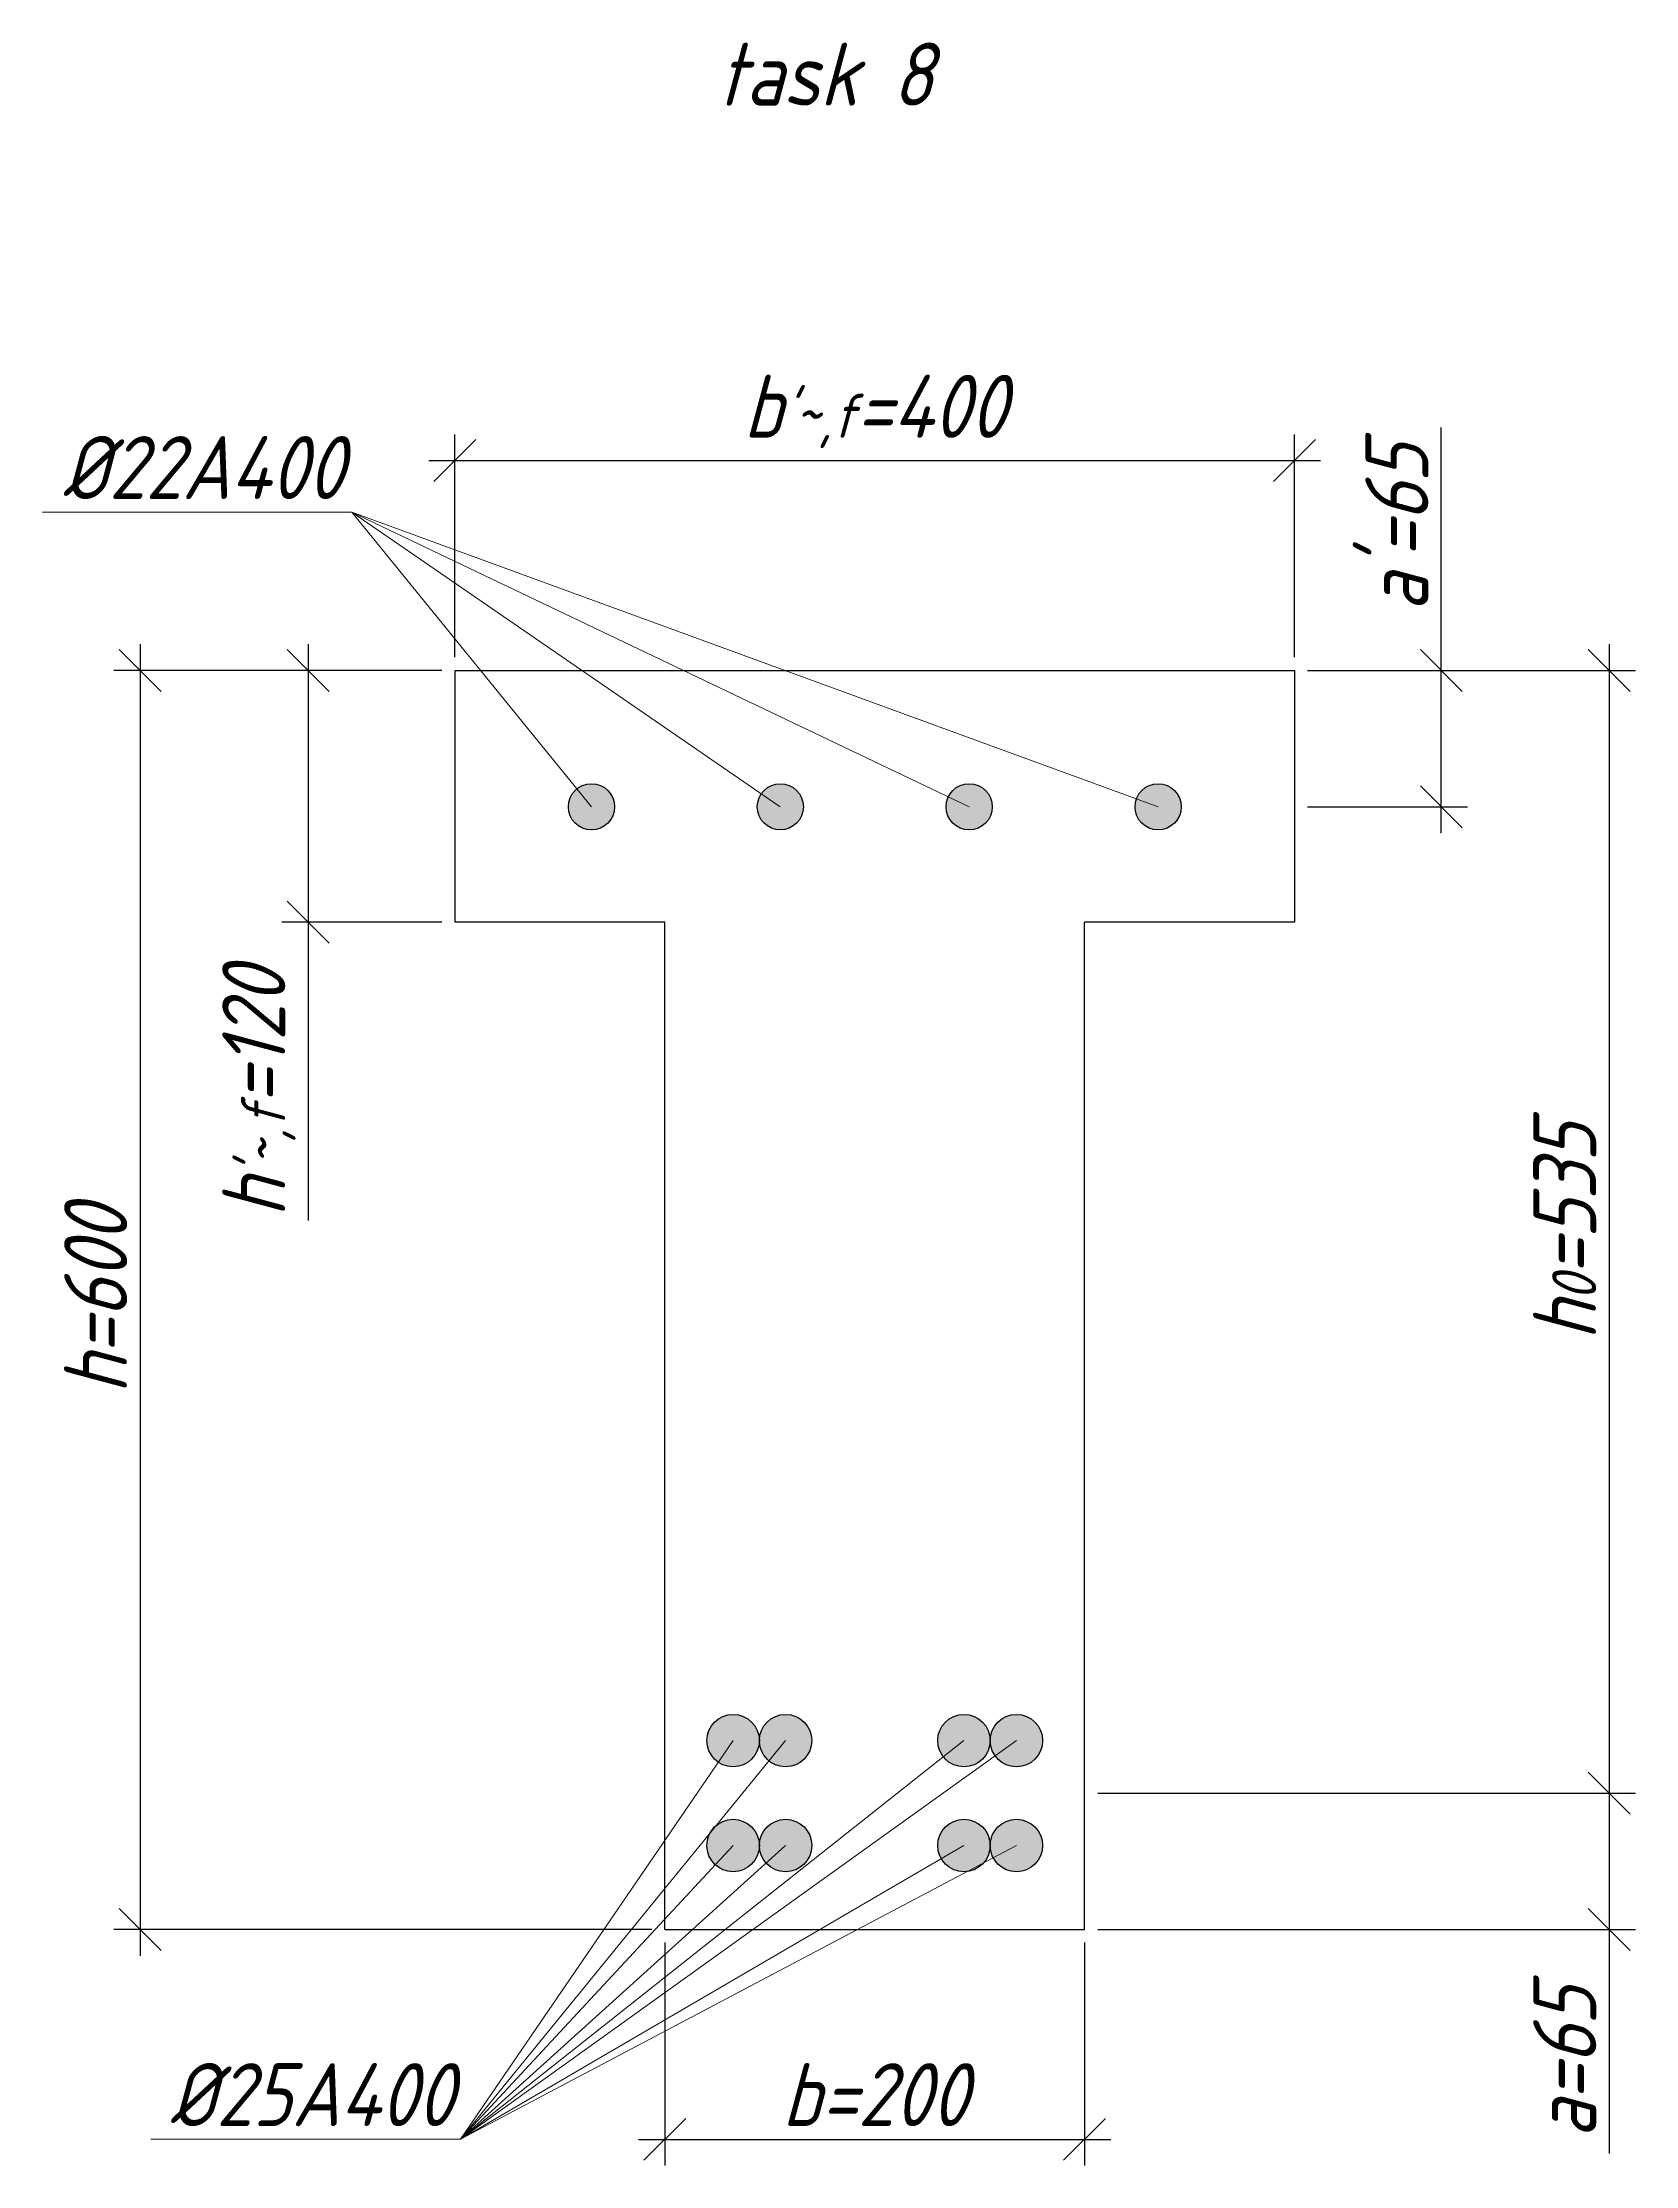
# Model space of a CAD drawing. Header units: millimetres. Extents: x -180 to 58926, y -10791 to 13515.
# Drawn here: x 6441 to 7200, y -3435 to -2423 of the extents above; entities that cross this region are included whole.
import ezdxf

# ---------------------------------------------------------------- set-up
doc = ezdxf.new("R2010")
doc.units = ezdxf.units.MM
for name, color, linetype, lineweight in [('basic', 95, 'Continuous', 30), ('size', 45, 'Continuous', 20), ('text', 13, 'Continuous', 20), ('thin', 153, 'Continuous', 18)]:
    doc.layers.add(name, color=color, linetype=linetype, lineweight=lineweight)
doc.styles.add('Structures', font='isocpeur.ttf', dxfattribs={"width": 0.85, "oblique": 15})
doc.dimstyles.new('Structures', dxfattribs={"dimtxt": 3, "dimasz": 2, "dimexe": 1.25, "dimexo": 0.625, "dimtad": 1, "dimtxsty": 'Structures', "dimblk": 'OBLIQUE', "dimcen": 2.5, "dimdle": 1.25, "dimadec": 0, "dimazin": 0, "dimtfac": 1, "dimtmove": 0, "dimatfit": 3, "dimfxl": 1, "dimarcsym": 0})

# ---------------------------------------------------------------- blocks, each defined once
blk = doc.blocks.new('_Oblique')
at = {"color": 0, "linetype": 'ByBlock', "lineweight": -2}
blk.add_line((-0.5, -0.5), (0.5, 0.5), dxfattribs=at)
blk = doc.blocks.new('*D170')
at = {"layer": 'Defpoints', "color": 0, "transparency": 16777216}
for p in [(6737.4, -3322.2), (6937.4, -3322.2), (6937.4, -3422.2)]:
    blk.add_point(p, dxfattribs=at)
at = {"layer": 'size', "color": 0, "lineweight": -2, "transparency": 16777216}
for p, q in [((6737.4, -3328.4), (6737.4, -3434.7)), ((6937.4, -3328.4), (6937.4, -3434.7)), ((6724.9, -3422.2), (6949.9, -3422.2))]:
    blk.add_line(p, q, dxfattribs=at)
at = {"layer": 'size', "color": 0, "lineweight": -2, "transparency": 16777216, "xscale": 20, "yscale": 20, "zscale": 20, "rotation": 180}
blk.add_blockref('_Oblique', (6737.4, -3422.2), dxfattribs=at)
at = {"layer": 'size', "color": 0, "lineweight": -2, "transparency": 16777216, "xscale": 20, "yscale": 20, "zscale": 20}
blk.add_blockref('_Oblique', (6937.4, -3422.2), dxfattribs=at)
at = {"layer": 'size', "color": 0, "transparency": 16777216, "insert": (6837.4, -3400.9), "char_height": 30, "attachment_point": 5, "style": 'Structures'}
blk.add_mtext('b=200', dxfattribs=at)
blk = doc.blocks.new('*D171')
at = {"layer": 'Defpoints', "color": 0, "transparency": 16777216}
for p in [(7037.4, -2622.2), (6637.4, -2722.2), (7037.4, -2722.2)]:
    blk.add_point(p, dxfattribs=at)
at = {"layer": 'size', "color": 0, "lineweight": -2, "transparency": 16777216}
for p, q in [((6637.4, -2715.9), (6637.4, -2609.7)), ((7037.4, -2715.9), (7037.4, -2609.7)), ((6624.9, -2622.2), (7049.9, -2622.2))]:
    blk.add_line(p, q, dxfattribs=at)
at = {"layer": 'size', "color": 0, "lineweight": -2, "transparency": 16777216, "xscale": 20, "yscale": 20, "zscale": 20, "rotation": 180}
blk.add_blockref('_Oblique', (6637.4, -2622.2), dxfattribs=at)
at = {"layer": 'size', "color": 0, "lineweight": -2, "transparency": 16777216, "xscale": 20, "yscale": 20, "zscale": 20}
blk.add_blockref('_Oblique', (7037.4, -2622.2), dxfattribs=at)
at = {"layer": 'size', "color": 0, "transparency": 16777216, "insert": (6837.4, -2598.8), "char_height": 30, "attachment_point": 5, "style": 'Structures'}
blk.add_mtext("b{\\H0.7x;\\S'~,f;}=400", dxfattribs=at)
blk = doc.blocks.new('*D172')
at = {"layer": 'Defpoints', "color": 0, "transparency": 16777216}
for p in [(7037.4, -2722.2), (7107.4, -2722.2), (7037.4, -2787.2)]:
    blk.add_point(p, dxfattribs=at)
at = {"layer": 'size', "color": 0, "lineweight": -2, "transparency": 16777216}
for p, q in [((7107.4, -2722.2), (7107.4, -2606.4)), ((7043.7, -2722.2), (7119.9, -2722.2)), ((7107.4, -2799.7), (7107.4, -2722.2)), ((7043.7, -2787.2), (7119.9, -2787.2))]:
    blk.add_line(p, q, dxfattribs=at)
at = {"layer": 'size', "color": 0, "lineweight": -2, "transparency": 16777216, "xscale": 20, "yscale": 20, "zscale": 20}
for p, rotation in [((7107.4, -2722.2), 90), ((7107.4, -2787.2), 270)]:
    blk.add_blockref('_Oblique', p, dxfattribs=dict(at, rotation=rotation))
at = {"layer": 'size', "color": 0, "transparency": 16777216, "insert": (7086.2, -2654.3), "char_height": 30, "attachment_point": 5, "rotation": 90, "style": 'Structures'}
blk.add_mtext("a'=65", dxfattribs=at)
blk = doc.blocks.new('*D173')
at = {"layer": 'Defpoints', "color": 0, "transparency": 16777216}
for p in [(7037.4, -2722.2), (6937.4, -3257.2), (7187.4, -3257.2)]:
    blk.add_point(p, dxfattribs=at)
at = {"layer": 'size', "color": 0, "lineweight": -2, "transparency": 16777216}
for p, q in [((7187.4, -2709.7), (7187.4, -3269.7)), ((7043.7, -2722.2), (7199.9, -2722.2)), ((6943.7, -3257.2), (7199.9, -3257.2))]:
    blk.add_line(p, q, dxfattribs=at)
at = {"layer": 'size', "color": 0, "lineweight": -2, "transparency": 16777216, "xscale": 20, "yscale": 20, "zscale": 20}
for p, rotation in [((7187.4, -2722.2), 90), ((7187.4, -3257.2), 270)]:
    blk.add_blockref('_Oblique', p, dxfattribs=dict(at, rotation=rotation))
at = {"layer": 'size', "color": 0, "transparency": 16777216, "insert": (7166.2, -2989.7), "char_height": 30, "attachment_point": 5, "rotation": 90, "style": 'Structures'}
blk.add_mtext('h{\\H0.7x;\\S^ 0;}=535', dxfattribs=at)
blk = doc.blocks.new('*D174')
at = {"layer": 'Defpoints', "color": 0, "transparency": 16777216}
for p in [(6937.4, -3257.2), (6937.4, -3322.2), (7187.4, -3322.2)]:
    blk.add_point(p, dxfattribs=at)
at = {"layer": 'size', "color": 0, "lineweight": -2, "transparency": 16777216}
for p, q in [((7187.4, -3244.7), (7187.4, -3322.2)), ((6943.7, -3257.2), (7199.9, -3257.2)), ((6943.7, -3322.2), (7199.9, -3322.2)), ((7187.4, -3322.2), (7187.4, -3429))]:
    blk.add_line(p, q, dxfattribs=at)
at = {"layer": 'size', "color": 0, "lineweight": -2, "transparency": 16777216, "xscale": 20, "yscale": 20, "zscale": 20}
for p, rotation in [((7187.4, -3257.2), 90), ((7187.4, -3322.2), 270)]:
    blk.add_blockref('_Oblique', p, dxfattribs=dict(at, rotation=rotation))
at = {"layer": 'size', "color": 0, "transparency": 16777216, "insert": (7166.2, -3385.6), "char_height": 30, "attachment_point": 5, "rotation": 90, "style": 'Structures'}
blk.add_mtext('a=65', dxfattribs=at)
blk = doc.blocks.new('*D175')
at = {"layer": 'Defpoints', "color": 0, "transparency": 16777216}
for p in [(6637.4, -2722.2), (6567.4, -2842.2), (6637.4, -2842.2)]:
    blk.add_point(p, dxfattribs=at)
at = {"layer": 'size', "color": 0, "lineweight": -2, "transparency": 16777216}
for p, q in [((6567.4, -2709.7), (6567.4, -2842.2)), ((6631.2, -2722.2), (6554.9, -2722.2)), ((6631.2, -2842.2), (6554.9, -2842.2)), ((6567.4, -2842.2), (6567.4, -2984.4))]:
    blk.add_line(p, q, dxfattribs=at)
at = {"layer": 'size', "color": 0, "lineweight": -2, "transparency": 16777216, "xscale": 20, "yscale": 20, "zscale": 20}
for p, rotation in [((6567.4, -2722.2), 90), ((6567.4, -2842.2), 270)]:
    blk.add_blockref('_Oblique', p, dxfattribs=dict(at, rotation=rotation))
at = {"layer": 'size', "color": 0, "transparency": 16777216, "insert": (6544, -2923.3), "char_height": 30, "attachment_point": 5, "rotation": 90, "style": 'Structures'}
blk.add_mtext("h{\\H0.7x;\\S'~,f;}=120", dxfattribs=at)
blk = doc.blocks.new('*D176')
at = {"layer": 'Defpoints', "color": 0, "transparency": 16777216}
for p in [(6637.4, -2722.2), (6487.4, -3322.2), (6737.4, -3322.2)]:
    blk.add_point(p, dxfattribs=at)
at = {"layer": 'size', "color": 0, "lineweight": -2, "transparency": 16777216}
for p, q in [((6487.4, -2709.7), (6487.4, -3334.7)), ((6631.2, -2722.2), (6474.9, -2722.2)), ((6731.2, -3322.2), (6474.9, -3322.2))]:
    blk.add_line(p, q, dxfattribs=at)
at = {"layer": 'size', "color": 0, "lineweight": -2, "transparency": 16777216, "xscale": 20, "yscale": 20, "zscale": 20}
for p, rotation in [((6487.4, -2722.2), 90), ((6487.4, -3322.2), 270)]:
    blk.add_blockref('_Oblique', p, dxfattribs=dict(at, rotation=rotation))
at = {"layer": 'size', "color": 0, "transparency": 16777216, "insert": (6466.2, -3022.2), "char_height": 30, "attachment_point": 5, "rotation": 90, "style": 'Structures'}
blk.add_mtext('h=600', dxfattribs=at)

msp = doc.modelspace()

# ---------------------------------------------------------------- hatches: boundary and pattern name
at = {"layer": 'basic'}
h = msp.add_hatch(color=256, dxfattribs=at)
h.dxf.hatch_style = 1
h.paths.add_polyline_path([(6713.44, -2787.181, 1), (6691.44, -2787.181, 1)])
h.paths.add_polyline_path([(6781.44, -2787.181, 1), (6803.44, -2787.181, 1)])
h.paths.add_polyline_path([(6871.44, -2787.181, 1), (6893.44, -2787.181, 1)])
h.paths.add_polyline_path([(6961.44, -2787.181, 1), (6983.44, -2787.181, 1)])
h = msp.add_hatch(color=256, dxfattribs=at)
h.dxf.hatch_style = 1
h.paths.add_polyline_path([(6757.44, -3232.181, 1), (6782.44, -3232.181, 1)])
h.paths.add_polyline_path([(6782.44, -3232.181, 1), (6807.44, -3232.181, 1)])
h.paths.add_polyline_path([(6757.44, -3282.181, 1), (6782.44, -3282.181, 1)])
h.paths.add_polyline_path([(6782.44, -3282.181, 1), (6807.44, -3282.181, 1)])
h.paths.add_polyline_path([(6867.44, -3282.181, 1), (6892.44, -3282.181, 1)])
h.paths.add_polyline_path([(6892.44, -3282.181, 1), (6917.44, -3282.181, 1)])
h.paths.add_polyline_path([(6892.44, -3232.181, 1), (6867.44, -3232.181, 1)])
h.paths.add_polyline_path([(6917.44, -3232.181, 1), (6892.44, -3232.181, 1)])

# ---------------------------------------------------------------- linework, layer by layer
for p, q in [((6637.44, -2722.181), (7037.44, -2722.181)), ((6637.44, -2842.181), (6637.44, -2722.181)), ((7037.44, -2722.181), (7037.44, -2842.181)), ((6737.44, -2842.181), (6637.44, -2842.181)), ((6737.44, -3322.181), (6737.44, -2842.181)), ((7037.44, -2842.181), (6937.44, -2842.181)), ((6937.44, -3322.181), (6937.44, -2842.181)), ((6737.44, -3322.181), (6937.44, -3322.181))]:
    msp.add_line(p, q, dxfattribs=at)
for centre, radius in [((6702.44, -2787.181), 11), ((6792.44, -2787.181), 11), ((6882.44, -2787.181), 11), ((6972.44, -2787.181), 11), ((6769.94, -3232.181), 12.5), ((6794.94, -3232.181), 12.5), ((6879.94, -3232.181), 12.5), ((6904.94, -3232.181), 12.5), ((6769.94, -3282.181), 12.5), ((6794.94, -3282.181), 12.5), ((6879.94, -3282.181), 12.5), ((6904.94, -3282.181), 12.5)]:
    msp.add_circle(centre, radius, dxfattribs=at)
at = {"layer": 'thin'}
for p, q in [((6588.293, -2646.826), (6440.857, -2646.826)), ((6588.293, -2646.826), (6702.44, -2787.181)), ((6588.293, -2646.826), (6792.44, -2787.181)), ((6882.44, -2787.181), (6588.293, -2646.826)), ((6588.293, -2646.826), (6972.44, -2787.181)), ((6769.94, -3232.181), (6639.97, -3422.181)), ((6639.97, -3422.181), (6794.94, -3232.181)), ((6879.94, -3232.181), (6639.97, -3422.181)), ((6904.94, -3232.181), (6639.97, -3422.181)), ((6769.94, -3282.181), (6639.97, -3422.181)), ((6639.97, -3422.181), (6794.94, -3282.181)), ((6639.97, -3422.181), (6879.94, -3282.181)), ((6904.94, -3282.181), (6639.97, -3422.181)), ((6639.97, -3422.181), (6492.535, -3422.181))]:
    msp.add_line(p, q, dxfattribs=at)

# ---------------------------------------------------------------- texts
at = {"layer": 'text', "char_height": 30, "width": 137.52879, "attachment_point": 5, "style": 'Structures'}
for s, insert in [('task 8', (6813.865, -2438.054)), ('%%C22A400', (6517.361, -2625.563)), ('%%C25A400', (6569.038, -3400.918))]:
    msp.add_mtext(s, dxfattribs=dict(at, insert=insert))

# ---------------------------------------------------------------- dimensions: what is measured, and where the dimension line sits
at = {"layer": 'size'}
for base, p1, p2, text, picture, middle in [((7037.44, -2622.181), (6637.44, -2722.181), (7037.44, -2722.181), "b{\\H0.7x;\\S'~,f;}=<>", '*D171', (6837.44, -2598.781)), ((6937.44, -3422.181), (6737.44, -3322.181), (6937.44, -3322.181), 'b=<>', '*D170', (6837.44, -3400.931))]:
    dim = msp.add_linear_dim(base=base, p1=p1, p2=p2, text=text, dimstyle='Structures', dxfattribs=at)
    dim.commit()
    dim.dimension.update_dxf_attribs({"geometry": picture, "text_midpoint": middle})
for base, p1, p2, text, picture, middle in [((7107.44, -2722.181), (7037.44, -2787.181), (7037.44, -2722.181), "a'=<>", '*D172', (7086.19, -2654.299)), ((6487.44, -3322.181), (6637.44, -2722.181), (6737.44, -3322.181), 'h=<>', '*D176', (6466.19, -3022.181)), ((6567.44, -2842.181), (6637.44, -2722.181), (6637.44, -2842.181), "h{\\H0.7x;\\S'~,f;}=<>", '*D175', (6544.04, -2923.27)), ((7187.44, -3257.181), (7037.44, -2722.181), (6937.44, -3257.181), 'h{\\H0.7x;\\S^ 0;}=<>', '*D173', (7166.19, -2989.681)), ((7187.44, -3322.181), (6937.44, -3257.181), (6937.44, -3322.181), 'a=<>', '*D174', (7166.19, -3385.6))]:
    dim = msp.add_linear_dim(base=base, p1=p1, p2=p2, angle=90, text=text, dimstyle='Structures', dxfattribs=at)
    dim.commit()
    dim.dimension.update_dxf_attribs({"geometry": picture, "text_midpoint": middle})

doc.saveas('drawing.dxf')
